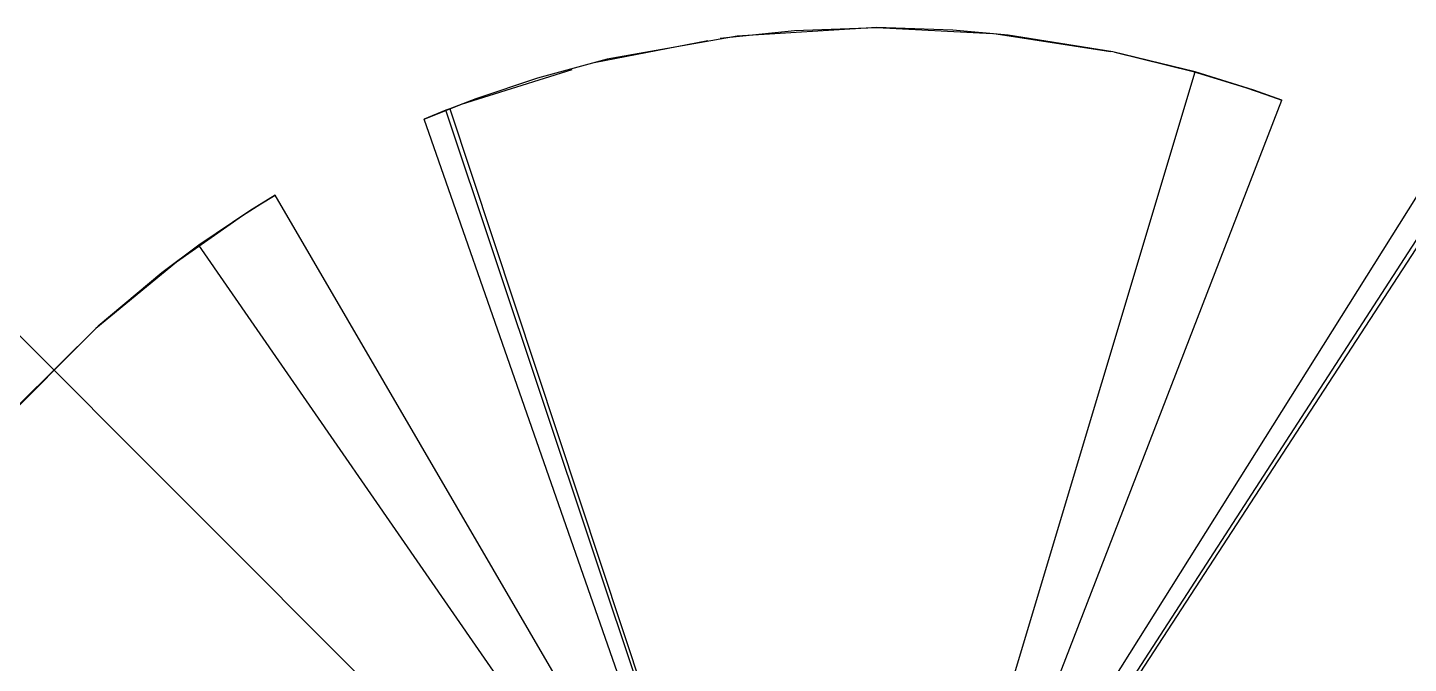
# Model space of a CAD drawing. Header units: metres. Extents: x -7 to 410, y 10 to 287.
# Drawn here: x 38.19 to 73.98, y 153.9 to 170.37 of the extents above; entities that cross this region are included whole.
import ezdxf

# ---------------------------------------------------------------- set-up
doc = ezdxf.new("R2010")
doc.units = ezdxf.units.M
doc.linetypes.add('DASHED', pattern=[4.5, 3, -1.5])
for name, color, linetype in [('DIM', 2, 'Continuous'), ('HIDDEN', 9, 'DASHED'), ('VISIBLE', 3, 'Continuous')]:
    doc.layers.add(name, color=color, linetype=linetype)

msp = doc.modelspace()

# ---------------------------------------------------------------- linework, layer by layer
at = {"layer": 'DIM', "color": 2}
msp.add_line((51.07286765705455, 149.28966300776602), (34.58205725791257, 165.78047340690802), dxfattribs=at)
at = {"layer": 'HIDDEN'}
for p, q in [((58.06719414212777, 170.29115472173822), (60.19802743447835, 170.3663526582478)), ((60.19802743447835, 170.3663526582478), (63.28690708359087, 170.20799610835712)), ((52.87082490961144, 169.4640527965437), (56.1416459707407, 170.0926729410095)), ((56.1416459707407, 170.0926729410095), (58.06719414212777, 170.29115472173822)), ((63.28690708359087, 170.20799610835712), (66.36723598352975, 169.7295772882328)), ((66.36723598352975, 169.7295772882328), (68.39655104389917, 169.23230486563975)), ((49.4367166613889, 168.38412201153508), (52.87082490961144, 169.4640527965437)), ((68.39655104389917, 169.23230486563975), (69.75458460676822, 168.81454281305662)), ((69.75458460676822, 168.81454281305662), (70.28399717090838, 168.63247952264163)), ((70.28399717090838, 168.63247952264163), (70.69287593337984, 168.4842948884946)), ((48.46305595915619, 167.9933074721109), (49.4367166613889, 168.38412201153508)), ((43.75695314373829, 165.49914078762046), (44.22936696699948, 165.79952203705406)), ((44.22936696699948, 165.79952203705406), (44.60015513916863, 166.02680291324714)), ((42.0466170145625, 164.30324722244563), (43.75695314373829, 165.49914078762046)), ((39.956824203612726, 162.57983833368175), (42.0466170145625, 164.30324722244563)), ((37.65012972441371, 160.25793420908823), (39.956824203612726, 162.57983833368175))]:
    msp.add_line(p, q, dxfattribs=at)
at = {"layer": 'VISIBLE'}
for p, q in [((60.19806000951172, 170.36664230308386), (56.57635746083929, 170.14823519528602)), ((62.16859959424576, 170.3020203934639), (60.19806000951172, 170.36664230308386)), ((56.57635746083929, 170.14823519528602), (53.20981851951542, 169.54653438771882)), ((63.602443468296464, 170.173881492289), (62.16859959424576, 170.3020203934639)), ((66.31423004246463, 169.7405885215307), (63.602443468296464, 170.173881492289)), ((68.44699575611945, 169.2180305073977), (66.31423004246463, 169.7405885215307)), ((53.20981851951542, 169.54653438771882), (51.40411851482618, 169.05770254600287)), ((51.40411851482618, 169.05770254600287), (49.808320386372614, 168.52304023557983)), ((63.58921209060352, 153.04760796411315), (68.44699575610883, 169.21803050740095)), ((69.96615561464341, 168.7431039013701), (68.44699575611945, 169.2180305073977)), ((70.69287593337984, 168.4842948884946), (69.96615561464341, 168.7431039013701)), ((49.02862440852563, 168.22510047968547), (48.46305595915619, 167.9933074721109)), ((49.13474068585917, 168.267107576206), (49.02862440852563, 168.22510047968547)), ((54.39075961316799, 152.18848339066733), (49.02862440852232, 168.22510047968422)), ((49.808320386372614, 168.52304023557983), (49.13474068585917, 168.267107576206)), ((49.13474068585917, 168.267107576206), (54.45524919371408, 152.22428315089127)), ((64.60120315810917, 152.74723629245108), (70.69287593338402, 168.48429488849297)), ((54.04469411663577, 152.01920753841512), (48.463055959153664, 167.9933074721099)), ((65.62986907959055, 152.36666147669845), (74.63882571673653, 166.69025266491627)), ((65.97798342261763, 152.20163800261028), (75.17267856629144, 166.39259156135594)), ((75.27168345030331, 166.3358175144049), (66.046181388228, 152.17353876867458)), ((44.60015513916863, 166.02680291324714), (43.94470487138037, 165.61999898711142)), ((53.105785220931715, 151.4522482367409), (44.60015513916704, 166.02680291324617)), ((43.94470487138037, 165.61999898711142), (42.62617798818, 164.7283606186307)), ((42.62617798818, 164.7283606186307), (41.66639420619157, 164.01259047260282)), ((52.23997040930598, 150.8482379210265), (42.62617798819023, 164.7283606186378)), ((41.66639420619157, 164.01259047260282), (40.01700465229013, 162.6340177984689)), ((40.01700465229013, 162.6340177984689), (37.91846013248103, 160.55505418570448))]:
    msp.add_line(p, q, dxfattribs=at)

doc.saveas('drawing.dxf')
